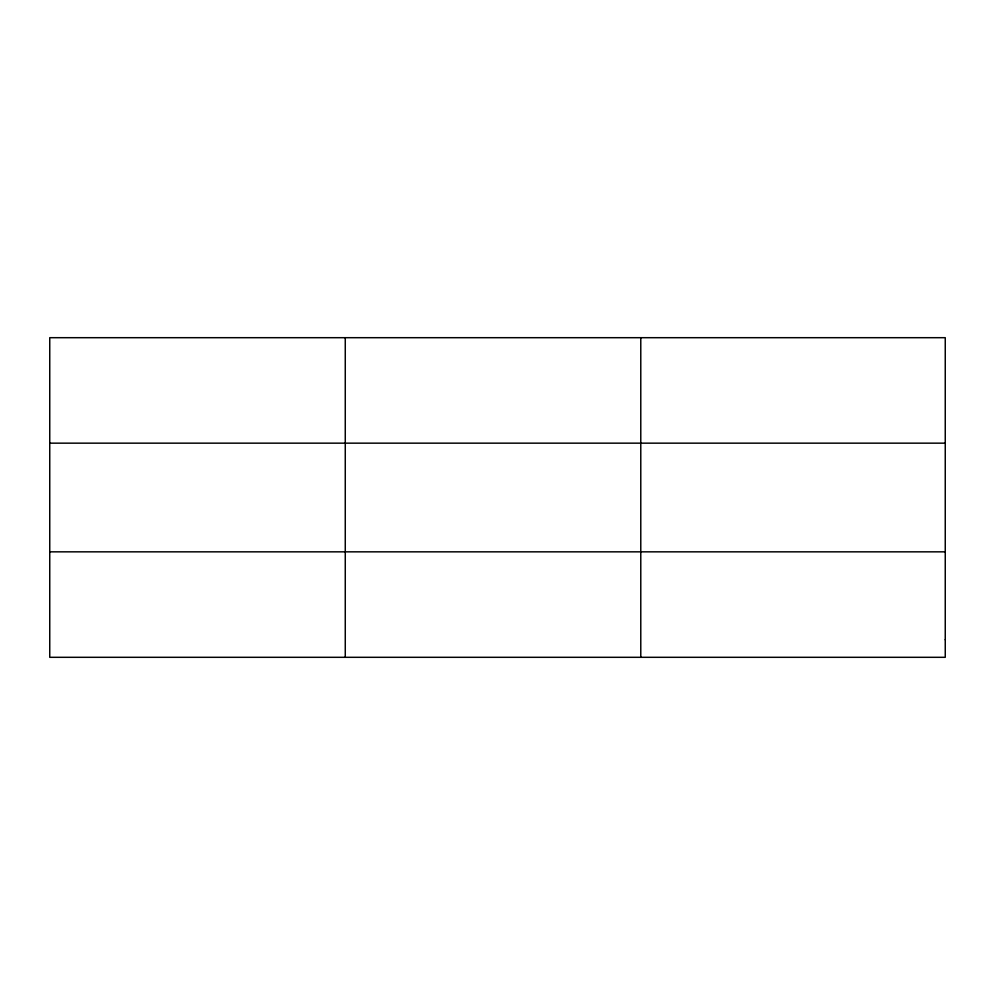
<?xml version="1.0" encoding="UTF-8"?>
<svg xmlns="http://www.w3.org/2000/svg" width="995" height="995" viewBox="0 0 995 995"><rect width="100%" height="100%" fill="white"/><g stroke="black" fill="none" stroke-linecap="round" stroke-linejoin="round"><path stroke-width="1.49" d="M345.265 657.309L345.265 337.691M640.78 657.309L640.78 337.691M49.75 443.161L945.25 443.161M49.75 551.839L945.25 551.839M945.25 639.735L945.25 657.309L49.75 657.309L49.75 337.691L945.25 337.691L945.25 639.735"/></g></svg>
